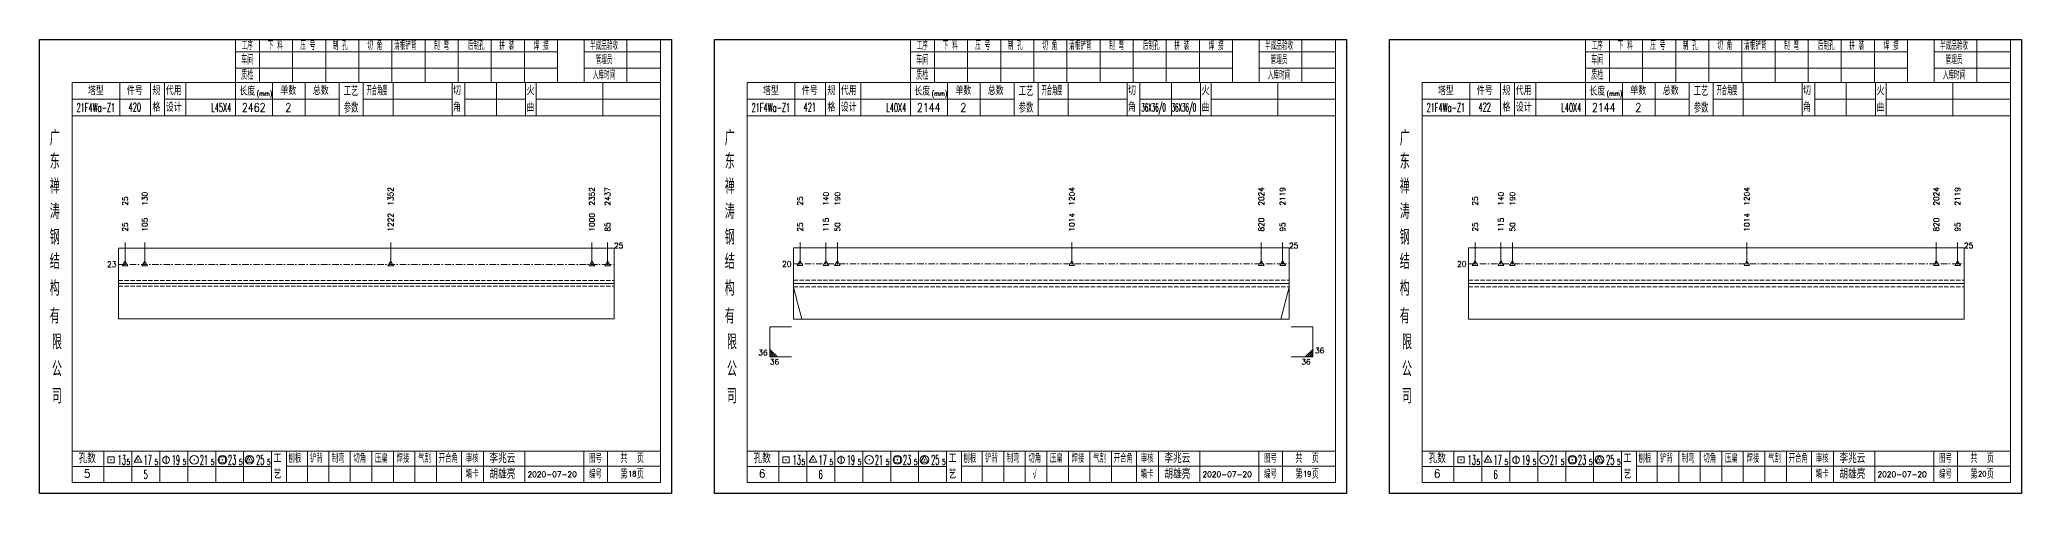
# Model space of a CAD drawing. Extents: x 1310 to 15542, y -76 to 8381.
# Drawn here: x 6823 to 7739, y 3664 to 3874 of the extents above; entities that cross this region are included whole.
import ezdxf
from ezdxf.enums import TextEntityAlignment as Align

# ---------------------------------------------------------------- set-up
doc = ezdxf.new("R2010")
doc.units = 0
doc.header["$MEASUREMENT"] = 0
doc.linetypes.add('一点画线', pattern=[5.2, 3, -1, 0.2, -1])
doc.linetypes.add('虚线', pattern=[2.75, 2, -0.75])
doc.layers.get('0').update_dxf_attribs({"linetype": 'CONTINUOUS', "lineweight": 25})
for name, color, linetype, lineweight in [('1', 7, 'CONTINUOUS', 25), ('4', 7, 'CONTINUOUS', 25), ('5', 7, 'CONTINUOUS', 25)]:
    doc.layers.add(name, color=color, linetype=linetype, lineweight=lineweight)
doc.styles.get("Standard").update_dxf_attribs({"font": 'simplex.shx', "width": 0.7, "height": 3, "bigfont": 'gbhzfs.shx'})

# ---------------------------------------------------------------- blocks, each defined once
blk = doc.blocks.new('孔17.5')
at = {"layer": '5', "color": 7, "linetype": 'Continuous', "lineweight": 13}
for p, q in [((0, 1), (-0.866, -0.5)), ((-0.1, -0.1), (0.1, 0.1)), ((0.1, -0.1), (-0.1, 0.1)), ((0.866, -0.5), (0, 1)), ((-0.866, -0.5), (0.866, -0.5))]:
    blk.add_line(p, q, dxfattribs=at)
blk = doc.blocks.new('CTJGK')
at = {"color": 6, "linetype": 'Continuous'}
for p, q in [((0, 209.97), (292.13, 209.97)), ((0, 0), (0, 209.97)), ((292.13, 209.97), (292.13, 0)), ((292.13, 0), (0, 0))]:
    blk.add_line(p, q, dxfattribs=at)

msp = doc.modelspace()

# ---------------------------------------------------------------- linework, layer by layer
at = {"color": 7, "linetype": 'Continuous', "lineweight": 18}
for p, q in [((6859.132, 3777.247), (6859.132, 3744.581)), ((6859.132, 3777.247), (7088.262, 3777.247)), ((7088.262, 3777.247), (7088.262, 3744.581)), ((7171.262, 3777.414), (7171.262, 3744.414)), ((7171.262, 3777.414), (7400.392, 3777.414)), ((7400.392, 3777.414), (7400.392, 3744.414)), ((7483.392, 3777.414), (7483.392, 3744.414)), ((7483.392, 3777.414), (7712.522, 3777.414)), ((7712.522, 3777.414), (7712.522, 3744.414)), ((6859.132, 3760.914), (7088.262, 3760.914)), ((7171.262, 3760.914), (7400.392, 3760.914)), ((7483.392, 3760.914), (7712.522, 3760.914))]:
    msp.add_line(p, q, dxfattribs=at)
at = {"color": 7, "linetype": 'Continuous', "lineweight": 13}
for p, q in [((6862.132, 3769.747), (6862.132, 3779.914)), ((6871.23, 3769.747), (6871.23, 3779.914)), ((6984.958, 3769.747), (6984.958, 3779.914)), ((7078.024, 3769.747), (7078.024, 3779.914)), ((7085.262, 3769.747), (7085.262, 3779.914)), ((7174.262, 3769.914), (7174.262, 3779.914)), ((7186.224, 3769.914), (7186.224, 3779.914)), ((7191.567, 3769.914), (7191.567, 3779.914)), ((7299.934, 3769.914), (7299.934, 3779.914)), ((7387.567, 3769.914), (7387.567, 3779.914)), ((7397.392, 3769.914), (7397.392, 3779.914)), ((7486.392, 3769.914), (7486.392, 3779.914)), ((7498.354, 3769.914), (7498.354, 3779.914)), ((7503.697, 3769.914), (7503.697, 3779.914)), ((7612.064, 3769.914), (7612.064, 3779.914)), ((7699.697, 3769.914), (7699.697, 3779.914)), ((7709.522, 3769.914), (7709.522, 3779.914)), ((7171.262, 3759.264), (7175.109, 3744.414)), ((7400.392, 3759.264), (7396.544, 3744.414)), ((7160.262, 3740.914), (7170.262, 3740.914)), ((7160.262, 3740.914), (7160.262, 3726.914)), ((7411.392, 3740.914), (7401.392, 3740.914)), ((7411.392, 3740.914), (7411.392, 3726.914)), ((7163.762, 3726.914), (7160.262, 3730.414)), ((7407.892, 3726.914), (7411.392, 3730.414)), ((7162.887, 3726.914), (7160.262, 3729.539)), ((7162.012, 3726.914), (7160.262, 3728.664)), ((7161.137, 3726.914), (7160.262, 3727.789)), ((7160.262, 3726.914), (7170.262, 3726.914)), ((7411.392, 3726.914), (7401.392, 3726.914)), ((7408.767, 3726.914), (7411.392, 3729.539)), ((7409.642, 3726.914), (7411.392, 3728.664)), ((7410.517, 3726.914), (7411.392, 3727.789))]:
    msp.add_line(p, q, dxfattribs=at)
at = {"color": 3, "linetype": '一点画线', "lineweight": 13}
for p, q in [((6859.132, 3769.747), (7088.262, 3769.747)), ((7171.262, 3769.914), (7400.392, 3769.914)), ((7483.392, 3769.914), (7712.522, 3769.914))]:
    msp.add_line(p, q, dxfattribs=at)
at = {"color": 1, "linetype": '虚线', "lineweight": 18}
for p, q in [((6859.132, 3762.247), (7088.262, 3762.247)), ((6859.132, 3759.581), (7088.262, 3759.581)), ((7171.262, 3762.414), (7400.392, 3762.414)), ((7171.262, 3759.414), (7400.392, 3759.414)), ((7483.392, 3762.414), (7712.522, 3762.414)), ((7483.392, 3759.414), (7712.522, 3759.414))]:
    msp.add_line(p, q, dxfattribs=at)
at = {"layer": '1', "color": 7, "linetype": 'Continuous', "lineweight": 18}
for p, q in [((6859.132, 3744.581), (7088.262, 3744.581)), ((7171.262, 3744.414), (7400.392, 3744.414)), ((7483.392, 3744.414), (7712.522, 3744.414))]:
    msp.add_line(p, q, dxfattribs=at)
at = {"layer": '4', "color": 1, "linetype": 'Continuous', "lineweight": 18}
for p, q in [((6822.632, 3873.741), (6822.632, 3663.771)), ((7114.762, 3873.741), (6822.632, 3873.741)), ((6913.262, 3873.741), (6913.262, 3853.901)), ((7062.102, 3868.011), (6913.262, 3868.011)), ((6924.292, 3873.741), (6924.292, 3853.881)), ((6939.602, 3873.741), (6939.602, 3853.881)), ((6954.922, 3873.741), (6954.922, 3853.881)), ((6970.232, 3873.741), (6970.232, 3853.881)), ((6985.542, 3873.741), (6985.542, 3853.881)), ((7000.852, 3873.741), (7000.852, 3853.881)), ((7016.172, 3873.741), (7016.172, 3853.881)), ((7031.482, 3873.741), (7031.482, 3853.881)), ((7046.792, 3873.741), (7046.792, 3853.881)), ((7062.102, 3873.741), (7062.102, 3853.901)), ((7062.102, 3873.741), (7062.102, 3853.881)), ((7074.382, 3873.741), (7074.382, 3853.881)), ((7109.712, 3868.011), (7074.382, 3868.011)), ((7094.132, 3873.741), (7094.132, 3853.881)), ((7109.712, 3873.741), (7109.712, 3853.881)), ((7114.762, 3843.941), (7114.762, 3873.741)), ((7134.762, 3873.741), (7134.762, 3663.771)), ((7426.892, 3873.741), (7134.762, 3873.741)), ((7225.392, 3873.741), (7225.392, 3853.901)), ((7374.232, 3868.011), (7225.392, 3868.011)), ((7236.422, 3873.741), (7236.422, 3853.881)), ((7251.732, 3873.741), (7251.732, 3853.881)), ((7267.052, 3873.741), (7267.052, 3853.881)), ((7282.362, 3873.741), (7282.362, 3853.881)), ((7297.672, 3873.741), (7297.672, 3853.881)), ((7312.982, 3873.741), (7312.982, 3853.881)), ((7328.302, 3873.741), (7328.302, 3853.881)), ((7343.612, 3873.741), (7343.612, 3853.881)), ((7358.922, 3873.741), (7358.922, 3853.881)), ((7374.232, 3873.741), (7374.232, 3853.901)), ((7374.232, 3873.741), (7374.232, 3853.881)), ((7386.512, 3873.741), (7386.512, 3853.881)), ((7421.842, 3868.011), (7386.512, 3868.011)), ((7406.262, 3873.741), (7406.262, 3853.881)), ((7421.842, 3873.741), (7421.842, 3853.881)), ((7426.892, 3843.941), (7426.892, 3873.741)), ((7446.892, 3873.741), (7446.892, 3663.771)), ((7739.022, 3873.741), (7446.892, 3873.741)), ((7537.522, 3873.741), (7537.522, 3853.901)), ((7686.362, 3868.011), (7537.522, 3868.011)), ((7548.552, 3873.741), (7548.552, 3853.881)), ((7563.862, 3873.741), (7563.862, 3853.881)), ((7579.182, 3873.741), (7579.182, 3853.881)), ((7594.492, 3873.741), (7594.492, 3853.881)), ((7609.802, 3873.741), (7609.802, 3853.881)), ((7625.112, 3873.741), (7625.112, 3853.881)), ((7640.432, 3873.741), (7640.432, 3853.881)), ((7655.742, 3873.741), (7655.742, 3853.881)), ((7671.052, 3873.741), (7671.052, 3853.881)), ((7686.362, 3873.741), (7686.362, 3853.901)), ((7686.362, 3873.741), (7686.362, 3853.881)), ((7698.642, 3873.741), (7698.642, 3853.881)), ((7733.972, 3868.011), (7698.642, 3868.011)), ((7718.392, 3873.741), (7718.392, 3853.881)), ((7733.972, 3873.741), (7733.972, 3853.881)), ((7739.022, 3843.941), (7739.022, 3873.741)), ((7062.102, 3860.531), (6913.262, 3860.531)), ((7109.712, 3860.531), (7074.382, 3860.531)), ((7374.232, 3860.531), (7225.392, 3860.531)), ((7421.842, 3860.531), (7386.512, 3860.531)), ((7686.362, 3860.531), (7537.522, 3860.531)), ((7733.972, 3860.531), (7698.642, 3860.531)), ((6837.642, 3853.881), (6837.642, 3668.821)), ((7109.712, 3853.881), (6837.642, 3853.881)), ((6859.762, 3853.891), (6859.762, 3838.471)), ((6873.912, 3838.471), (6873.912, 3853.881)), ((6880.412, 3838.471), (6880.412, 3853.881)), ((6890.282, 3853.881), (6890.282, 3838.471)), ((6913.262, 3853.901), (6913.262, 3838.471)), ((6930.382, 3853.881), (6930.382, 3838.471)), ((6945.432, 3853.881), (6945.432, 3838.471)), ((6961.132, 3853.881), (6961.132, 3838.471)), ((6972.192, 3853.881), (6972.192, 3838.471)), ((6986.142, 3853.881), (6986.142, 3838.471)), ((7013.442, 3853.881), (7013.442, 3838.471)), ((7019.202, 3853.881), (7019.202, 3838.471)), ((7033.822, 3853.881), (7033.822, 3838.471)), ((7047.282, 3853.881), (7047.282, 3838.471)), ((7052.272, 3853.881), (7052.272, 3838.471)), ((7083.012, 3853.881), (7083.012, 3838.471)), ((7109.712, 3668.821), (7109.712, 3853.881)), ((7149.772, 3853.881), (7149.772, 3668.821)), ((7421.842, 3853.881), (7149.772, 3853.881)), ((7171.892, 3853.891), (7171.892, 3838.471)), ((7186.042, 3838.471), (7186.042, 3853.881)), ((7192.542, 3838.471), (7192.542, 3853.881)), ((7202.412, 3853.881), (7202.412, 3838.471)), ((7225.392, 3853.901), (7225.392, 3838.471)), ((7242.512, 3853.881), (7242.512, 3838.471)), ((7257.562, 3853.881), (7257.562, 3838.471)), ((7273.262, 3853.881), (7273.262, 3838.471)), ((7284.322, 3853.881), (7284.322, 3838.471)), ((7298.272, 3853.881), (7298.272, 3838.471)), ((7325.572, 3853.881), (7325.572, 3838.471)), ((7331.332, 3853.881), (7331.332, 3838.471)), ((7345.952, 3853.881), (7345.952, 3838.471)), ((7359.412, 3853.881), (7359.412, 3838.471)), ((7364.402, 3853.881), (7364.402, 3838.471)), ((7395.142, 3853.881), (7395.142, 3838.471)), ((7421.842, 3668.821), (7421.842, 3853.881)), ((7461.902, 3853.881), (7461.902, 3668.821)), ((7733.972, 3853.881), (7461.902, 3853.881)), ((7484.022, 3853.891), (7484.022, 3838.471)), ((7498.172, 3838.471), (7498.172, 3853.881)), ((7504.672, 3838.471), (7504.672, 3853.881)), ((7514.542, 3853.881), (7514.542, 3838.471)), ((7537.522, 3853.901), (7537.522, 3838.471)), ((7554.642, 3853.881), (7554.642, 3838.471)), ((7569.692, 3853.881), (7569.692, 3838.471)), ((7585.392, 3853.881), (7585.392, 3838.471)), ((7596.452, 3853.881), (7596.452, 3838.471)), ((7610.402, 3853.881), (7610.402, 3838.471)), ((7637.702, 3853.881), (7637.702, 3838.471)), ((7643.462, 3853.881), (7643.462, 3838.471)), ((7658.082, 3853.881), (7658.082, 3838.471)), ((7671.542, 3853.881), (7671.542, 3838.471)), ((7676.532, 3853.881), (7676.532, 3838.471)), ((7707.272, 3853.881), (7707.272, 3838.471)), ((7733.972, 3668.821), (7733.972, 3853.881)), ((6873.912, 3846.121), (6837.642, 3846.121)), ((6961.132, 3846.171), (6880.412, 3846.171)), ((6972.192, 3846.171), (7013.442, 3846.171)), ((7019.202, 3846.171), (7047.282, 3846.171)), ((7052.272, 3846.171), (7109.892, 3846.171)), ((7114.762, 3663.771), (7114.762, 3843.941)), ((7186.042, 3846.121), (7149.772, 3846.121)), ((7273.262, 3846.171), (7192.542, 3846.171)), ((7284.322, 3846.171), (7325.572, 3846.171)), ((7331.332, 3846.171), (7359.412, 3846.171)), ((7364.402, 3846.171), (7422.022, 3846.171)), ((7426.892, 3663.771), (7426.892, 3843.941)), ((7498.172, 3846.121), (7461.902, 3846.121)), ((7585.392, 3846.171), (7504.672, 3846.171)), ((7596.452, 3846.171), (7637.702, 3846.171)), ((7643.462, 3846.171), (7671.542, 3846.171)), ((7676.532, 3846.171), (7734.152, 3846.171)), ((7739.022, 3663.771), (7739.022, 3843.941)), ((7109.892, 3838.471), (6837.642, 3838.471)), ((7422.022, 3838.471), (7149.772, 3838.471)), ((7734.152, 3838.471), (7461.902, 3838.471)), ((6837.642, 3683.351), (7109.712, 3683.351)), ((6929.892, 3676.221), (6837.642, 3676.221)), ((6852.332, 3683.351), (6852.332, 3668.821)), ((6865.262, 3668.821), (6865.262, 3683.351)), ((6878.192, 3683.351), (6878.192, 3668.821)), ((6891.112, 3668.821), (6891.112, 3683.351)), ((6904.042, 3683.351), (6904.042, 3668.821)), ((6916.972, 3668.821), (6916.972, 3683.351)), ((6929.892, 3668.821), (6929.892, 3683.351)), ((6936.722, 3676.381), (7109.712, 3676.381)), ((6936.762, 3668.821), (6936.762, 3683.351)), ((6946.422, 3668.821), (6946.422, 3683.351)), ((6956.362, 3668.821), (6956.362, 3683.351)), ((6966.302, 3668.821), (6966.302, 3683.351)), ((6976.252, 3668.821), (6976.252, 3683.351)), ((6986.192, 3668.821), (6986.192, 3683.351)), ((6996.132, 3668.821), (6996.132, 3683.351)), ((7006.082, 3668.821), (7006.082, 3683.351)), ((7017.722, 3668.821), (7017.722, 3683.351)), ((7027.872, 3668.821), (7027.872, 3683.351)), ((7046.932, 3668.821), (7046.932, 3683.351)), ((7074.312, 3668.821), (7074.312, 3683.351)), ((7085.272, 3668.821), (7085.272, 3683.351)), ((7149.772, 3683.351), (7421.842, 3683.351)), ((7242.022, 3676.221), (7149.772, 3676.221)), ((7164.462, 3683.351), (7164.462, 3668.821)), ((7177.392, 3668.821), (7177.392, 3683.351)), ((7190.322, 3683.351), (7190.322, 3668.821)), ((7203.242, 3668.821), (7203.242, 3683.351)), ((7216.172, 3683.351), (7216.172, 3668.821)), ((7229.102, 3668.821), (7229.102, 3683.351)), ((7242.022, 3668.821), (7242.022, 3683.351)), ((7248.852, 3676.381), (7421.842, 3676.381)), ((7248.892, 3668.821), (7248.892, 3683.351)), ((7258.552, 3668.821), (7258.552, 3683.351)), ((7268.492, 3668.821), (7268.492, 3683.351)), ((7278.432, 3668.821), (7278.432, 3683.351)), ((7288.382, 3668.821), (7288.382, 3683.351)), ((7298.322, 3668.821), (7298.322, 3683.351)), ((7308.262, 3668.821), (7308.262, 3683.351)), ((7318.212, 3668.821), (7318.212, 3683.351)), ((7329.852, 3668.821), (7329.852, 3683.351)), ((7340.002, 3668.821), (7340.002, 3683.351)), ((7359.062, 3668.821), (7359.062, 3683.351)), ((7386.442, 3668.821), (7386.442, 3683.351)), ((7397.402, 3668.821), (7397.402, 3683.351)), ((7461.902, 3683.351), (7733.972, 3683.351)), ((7554.152, 3676.221), (7461.902, 3676.221)), ((7476.592, 3683.351), (7476.592, 3668.821)), ((7489.522, 3668.821), (7489.522, 3683.351)), ((7502.452, 3683.351), (7502.452, 3668.821)), ((7515.372, 3668.821), (7515.372, 3683.351)), ((7528.302, 3683.351), (7528.302, 3668.821)), ((7541.232, 3668.821), (7541.232, 3683.351)), ((7554.152, 3668.821), (7554.152, 3683.351)), ((7560.982, 3676.381), (7733.972, 3676.381)), ((7561.022, 3668.821), (7561.022, 3683.351)), ((7570.682, 3668.821), (7570.682, 3683.351)), ((7580.622, 3668.821), (7580.622, 3683.351)), ((7590.562, 3668.821), (7590.562, 3683.351)), ((7600.512, 3668.821), (7600.512, 3683.351)), ((7610.452, 3668.821), (7610.452, 3683.351)), ((7620.392, 3668.821), (7620.392, 3683.351)), ((7630.342, 3668.821), (7630.342, 3683.351)), ((7641.982, 3668.821), (7641.982, 3683.351)), ((7652.132, 3668.821), (7652.132, 3683.351)), ((7671.192, 3668.821), (7671.192, 3683.351)), ((7698.572, 3668.821), (7698.572, 3683.351)), ((7709.532, 3668.821), (7709.532, 3683.351)), ((6837.642, 3668.821), (7109.712, 3668.821)), ((7149.772, 3668.821), (7421.842, 3668.821)), ((7461.902, 3668.821), (7733.972, 3668.821)), ((6822.632, 3663.771), (7114.762, 3663.771)), ((7134.762, 3663.771), (7426.892, 3663.771)), ((7446.892, 3663.771), (7739.022, 3663.771))]:
    msp.add_line(p, q, dxfattribs=at)
at = {"layer": '4', "color": 7, "linetype": 'Continuous', "lineweight": 13}
for p, q in [((6854.218, 3677.857), (6854.218, 3680.685)), ((6854.218, 3680.685), (6857.046, 3680.685)), ((6857.046, 3677.857), (6854.218, 3677.857)), ((6855.432, 3679.071), (6855.832, 3679.471)), ((6855.832, 3679.071), (6855.432, 3679.471)), ((6857.046, 3680.685), (6857.046, 3677.857)), ((6868.132, 3681.271), (6866.4, 3678.271)), ((6866.4, 3678.271), (6869.864, 3678.271)), ((6867.932, 3679.071), (6868.332, 3679.471)), ((6868.332, 3679.071), (6867.932, 3679.471)), ((6869.864, 3678.271), (6868.132, 3681.271)), ((6881.132, 3681.271), (6881.132, 3677.271)), ((6893.932, 3679.071), (6894.332, 3679.471)), ((6894.332, 3679.071), (6893.932, 3679.471)), ((6905.718, 3677.857), (6905.718, 3680.685)), ((6905.718, 3680.685), (6908.546, 3680.685)), ((6908.546, 3677.857), (6905.718, 3677.857)), ((6906.932, 3679.071), (6907.332, 3679.471)), ((6907.332, 3679.071), (6906.932, 3679.471)), ((6908.546, 3680.685), (6908.546, 3677.857)), ((6919.632, 3681.271), (6917.9, 3678.271)), ((6917.9, 3678.271), (6921.364, 3678.271)), ((6919.432, 3679.071), (6919.832, 3679.471)), ((6919.832, 3679.071), (6919.432, 3679.471)), ((6921.364, 3678.271), (6919.632, 3681.271)), ((7166.348, 3677.857), (7166.348, 3680.685)), ((7166.348, 3680.685), (7169.176, 3680.685)), ((7169.176, 3677.857), (7166.348, 3677.857)), ((7167.562, 3679.071), (7167.962, 3679.471)), ((7167.962, 3679.071), (7167.562, 3679.471)), ((7169.176, 3680.685), (7169.176, 3677.857)), ((7180.262, 3681.271), (7178.53, 3678.271)), ((7178.53, 3678.271), (7181.994, 3678.271)), ((7180.062, 3679.071), (7180.462, 3679.471)), ((7180.462, 3679.071), (7180.062, 3679.471)), ((7181.994, 3678.271), (7180.262, 3681.271)), ((7193.262, 3681.271), (7193.262, 3677.271)), ((7206.062, 3679.071), (7206.462, 3679.471)), ((7206.462, 3679.071), (7206.062, 3679.471)), ((7217.848, 3677.857), (7217.848, 3680.685)), ((7217.848, 3680.685), (7220.676, 3680.685)), ((7220.676, 3677.857), (7217.848, 3677.857)), ((7219.062, 3679.071), (7219.462, 3679.471)), ((7219.462, 3679.071), (7219.062, 3679.471)), ((7220.676, 3680.685), (7220.676, 3677.857)), ((7231.762, 3681.271), (7230.03, 3678.271)), ((7230.03, 3678.271), (7233.494, 3678.271)), ((7231.562, 3679.071), (7231.962, 3679.471)), ((7231.962, 3679.071), (7231.562, 3679.471)), ((7233.494, 3678.271), (7231.762, 3681.271)), ((7478.478, 3677.857), (7478.478, 3680.685)), ((7478.478, 3680.685), (7481.306, 3680.685)), ((7481.306, 3677.857), (7478.478, 3677.857)), ((7479.692, 3679.071), (7480.092, 3679.471)), ((7480.092, 3679.071), (7479.692, 3679.471)), ((7481.306, 3680.685), (7481.306, 3677.857)), ((7492.392, 3681.271), (7490.66, 3678.271)), ((7490.66, 3678.271), (7494.124, 3678.271)), ((7492.192, 3679.071), (7492.592, 3679.471)), ((7492.592, 3679.071), (7492.192, 3679.471)), ((7494.124, 3678.271), (7492.392, 3681.271)), ((7505.392, 3681.271), (7505.392, 3677.271)), ((7518.192, 3679.071), (7518.592, 3679.471)), ((7518.592, 3679.071), (7518.192, 3679.471)), ((7529.978, 3677.857), (7529.978, 3680.685)), ((7529.978, 3680.685), (7532.806, 3680.685)), ((7532.806, 3677.857), (7529.978, 3677.857)), ((7531.192, 3679.071), (7531.592, 3679.471)), ((7531.592, 3679.071), (7531.192, 3679.471)), ((7532.806, 3680.685), (7532.806, 3677.857)), ((7543.892, 3681.271), (7542.16, 3678.271)), ((7542.16, 3678.271), (7545.624, 3678.271)), ((7543.692, 3679.071), (7544.092, 3679.471)), ((7544.092, 3679.071), (7543.692, 3679.471)), ((7545.624, 3678.271), (7543.892, 3681.271))]:
    msp.add_line(p, q, dxfattribs=at)
for centre, radius in [((6881.132, 3679.271), 1.6), ((6894.132, 3679.271), 2), ((6907.132, 3679.271), 2), ((6919.632, 3679.271), 2), ((7193.262, 3679.271), 1.6), ((7206.262, 3679.271), 2), ((7219.262, 3679.271), 2), ((7231.762, 3679.271), 2), ((7505.392, 3679.271), 1.6), ((7518.392, 3679.271), 2), ((7531.392, 3679.271), 2), ((7543.892, 3679.271), 2)]:
    msp.add_circle(centre, radius, dxfattribs=at)

# ---------------------------------------------------------------- block references
at = {"color": 0, "linetype": 'Continuous'}
for p in [(6822.632, 3663.771), (7134.762, 3663.771), (7446.892, 3663.771)]:
    msp.add_blockref('CTJGK', p, dxfattribs=at)
at = {"color": 8, "linetype": 'Continuous', "lineweight": 9, "xscale": 1.5, "yscale": 1.5, "zscale": 1.5}
for p in [(6862.132, 3769.747), (6871.23, 3769.747), (6984.958, 3769.747), (7078.024, 3769.747), (7085.262, 3769.747), (7174.262, 3769.914), (7186.224, 3769.914), (7191.567, 3769.914), (7299.934, 3769.914), (7387.567, 3769.914), (7397.392, 3769.914), (7486.392, 3769.914), (7498.354, 3769.914), (7503.697, 3769.914), (7612.064, 3769.914), (7699.697, 3769.914), (7709.522, 3769.914)]:
    msp.add_blockref('孔17.5', p, dxfattribs=at)

# ---------------------------------------------------------------- texts
at = {"color": 7, "linetype": 'Continuous', "lineweight": 13}
for s, p in [('130', (6871.23, 3796.914)), ('1352', (6984.958, 3796.914)), ('2352', (7078.024, 3796.914)), ('2437', (7085.262, 3796.914)), ('140', (7186.224, 3796.914)), ('190', (7191.567, 3796.914)), ('1204', (7299.934, 3796.914)), ('2024', (7387.567, 3796.914)), ('2119', (7397.392, 3796.914)), ('140', (7498.354, 3796.914)), ('190', (7503.697, 3796.914)), ('1204', (7612.064, 3796.914)), ('2024', (7699.697, 3796.914)), ('2119', (7709.522, 3796.914)), ('25', (6862.132, 3796.914)), ('25', (7174.262, 3796.914)), ('25', (7486.392, 3796.914))]:
    msp.add_text(s, height=2.5, rotation=90, dxfattribs=at).set_placement(p, align=Align.MIDDLE_LEFT)
at = {"color": 8, "linetype": 'Continuous', "lineweight": 9}
for s, p in [('25', (6862.132, 3784.914)), ('105', (6871.23, 3784.914)), ('1222', (6984.958, 3784.914)), ('1000', (7078.024, 3784.914)), ('85', (7085.262, 3784.914)), ('25', (7174.262, 3784.914)), ('115', (7186.224, 3784.914)), ('50', (7191.567, 3784.914)), ('1014', (7299.934, 3784.914)), ('820', (7387.567, 3784.914)), ('95', (7397.392, 3784.914)), ('25', (7486.392, 3784.914)), ('115', (7498.354, 3784.914)), ('50', (7503.697, 3784.914)), ('1014', (7612.064, 3784.914)), ('820', (7699.697, 3784.914)), ('95', (7709.522, 3784.914))]:
    msp.add_text(s, height=2.5, rotation=90, dxfattribs=at).set_placement(p, align=Align.MIDDLE_LEFT)
at = {"color": 7, "linetype": 'Continuous', "lineweight": 13}
for p in [(7088.262, 3778.414), (7400.392, 3778.414), (7712.522, 3778.414)]:
    msp.add_text('25', height=2.5, dxfattribs=at).set_placement(p, align=Align.MIDDLE_LEFT)
for s, p in [('23', (6858.132, 3769.747)), ('20', (7170.262, 3769.914)), ('20', (7482.392, 3769.914))]:
    msp.add_text(s, height=2.5, dxfattribs=at).set_placement(p, align=Align.MIDDLE_RIGHT)
msp.add_text('36', height=2.5, dxfattribs=at).set_placement((7159.262, 3726.914), align=Align.BOTTOM_RIGHT)
msp.add_text('36', height=2.5, dxfattribs=at).set_placement((7412.392, 3727.914), align=Align.BOTTOM_LEFT)
msp.add_text('36', height=2.5, dxfattribs=at).set_placement((7160.262, 3725.914), align=Align.TOP_LEFT)
msp.add_text('36', height=2.5, dxfattribs=at).set_placement((7410.392, 3725.914), align=Align.TOP_RIGHT)
at = {"layer": '4', "color": 1, "linetype": 'Continuous', "lineweight": 25}
for s, height, width, p in [('工序', 3.7, 0.7, (6918.632, 3870.871)), ('下 料', 3.7, 0.7, (6931.632, 3870.871)), ('压 号', 3.7, 0.7, (6946.632, 3870.871)), ('制 孔', 3.7, 0.7, (6961.632, 3870.871)), ('切 角', 3.7, 0.7, (6977.632, 3870.871)), ('清根铲背 ', 3.7, 0.7, (6992.632, 3870.871)), (' 制 弯', 3.7, 0.7, (7007.632, 3870.871)), (' 后制孔', 3.7, 0.7, (7023.632, 3870.871)), ('拼 装', 3.7, 0.7, (7038.632, 3870.871)), (' 焊 接', 3.7, 0.7, (7053.632, 3870.871)), ('半成品验收', 3.7, 0.7, (7083.632, 3870.871)), ('工序', 3.7, 0.7, (7230.762, 3870.871)), ('下 料', 3.7, 0.7, (7243.762, 3870.871)), ('压 号', 3.7, 0.7, (7258.762, 3870.871)), ('制 孔', 3.7, 0.7, (7273.762, 3870.871)), ('切 角', 3.7, 0.7, (7289.762, 3870.871)), ('清根铲背 ', 3.7, 0.7, (7304.762, 3870.871)), (' 制 弯', 3.7, 0.7, (7319.762, 3870.871)), (' 后制孔', 3.7, 0.7, (7335.762, 3870.871)), ('拼 装', 3.7, 0.7, (7350.762, 3870.871)), (' 焊 接', 3.7, 0.7, (7365.762, 3870.871)), ('半成品验收', 3.7, 0.7, (7395.762, 3870.871)), ('工序', 3.7, 0.7, (7542.892, 3870.871)), ('下 料', 3.7, 0.7, (7555.892, 3870.871)), ('压 号', 3.7, 0.7, (7570.892, 3870.871)), ('制 孔', 3.7, 0.7, (7585.892, 3870.871)), ('切 角', 3.7, 0.7, (7601.892, 3870.871)), ('清根铲背 ', 3.7, 0.7, (7616.892, 3870.871)), (' 制 弯', 3.7, 0.7, (7631.892, 3870.871)), (' 后制孔', 3.7, 0.7, (7647.892, 3870.871)), ('拼 装', 3.7, 0.7, (7662.892, 3870.871)), (' 焊 接', 3.7, 0.7, (7677.892, 3870.871)), ('半成品验收', 3.7, 0.7, (7707.892, 3870.871)), ('质检', 4, 0.7, (6918.632, 3857.211)), ('车间', 4, 0.7, (6918.632, 3864.271)), ('入库时间', 3.7, 0.7, (7083.632, 3857.211)), ('管理员', 3.7, 0.7, (7083.632, 3864.271)), ('质检', 4, 0.7, (7230.762, 3857.211)), ('车间', 4, 0.7, (7230.762, 3864.271)), ('入库时间', 3.7, 0.7, (7395.762, 3857.211)), ('管理员', 3.7, 0.7, (7395.762, 3864.271)), ('质检', 4, 0.7, (7542.892, 3857.211)), ('车间', 4, 0.7, (7542.892, 3864.271)), ('入库时间', 3.7, 0.7, (7707.892, 3857.211)), ('管理员', 3.7, 0.7, (7707.892, 3864.271)), ('(mm)', 2.24, 0.7, (6926.632, 3848.771)), ('工艺', 4.8, 0.7, (6966.632, 3850.031)), ('开合角度', 4, 0.6, (6978.632, 3850.031)), ('(mm)', 2.24, 0.7, (7238.762, 3848.771)), ('工艺', 4.8, 0.7, (7278.762, 3850.031)), ('开合角度', 4, 0.6, (7290.762, 3850.031)), ('(mm)', 2.24, 0.7, (7550.892, 3848.771)), ('工艺', 4.8, 0.7, (7590.892, 3850.031)), ('开合角度', 4, 0.6, (7602.892, 3850.031)), ('21F4Wa-Z1', 4, 0.5, (6848.632, 3842.291)), ('420', 4, 0.5, (6866.632, 3842.541)), ('L45X4', 4, 0.5, (6906.632, 3842.271)), ('2462', 4, 0.8, (6921.632, 3842.321)), ('2', 4, 0.8, (6937.632, 3842.321)), ('参数', 4.8, 0.7, (6966.632, 3842.321)), ('21F4Wa-Z1', 4, 0.5, (7160.762, 3842.291)), ('421', 4, 0.5, (7178.762, 3842.541)), ('L40X4', 4, 0.5, (7218.762, 3842.271)), ('2144', 4, 0.8, (7233.762, 3842.321)), ('2', 4, 0.8, (7249.762, 3842.321)), ('参数', 4.8, 0.7, (7278.762, 3842.321)), ('36X36/0', 3.8, 0.4, (7337.762, 3842.321)), ('36X36/0', 3.8, 0.4, (7351.762, 3842.321)), ('21F4Wa-Z1', 4, 0.5, (7472.892, 3842.291)), ('422', 4, 0.5, (7490.892, 3842.541)), ('L40X4', 4, 0.5, (7530.892, 3842.271)), ('2144', 4, 0.8, (7545.892, 3842.321)), ('2', 4, 0.8, (7561.892, 3842.321)), ('参数', 4.8, 0.7, (7590.892, 3842.321)), ('广', 6.96, 0.7, (6829.632, 3828.241)), ('广', 6.96, 0.7, (7141.762, 3828.241)), ('广', 6.96, 0.7, (7453.892, 3828.241)), ('东', 6.96, 0.7, (6829.632, 3817.451)), ('东', 6.96, 0.7, (7141.762, 3817.451)), ('东', 6.96, 0.7, (7453.892, 3817.451)), ('禅', 6.96, 0.7, (6829.632, 3805.861)), ('禅', 6.96, 0.7, (7141.762, 3805.861)), ('禅', 6.96, 0.7, (7453.892, 3805.861)), ('涛', 6.96, 0.7, (6829.632, 3794.261)), ('涛', 6.96, 0.7, (7141.762, 3794.261)), ('涛', 6.96, 0.7, (7453.892, 3794.261)), ('钢', 6.96, 0.7, (6829.632, 3782.371)), ('钢', 6.96, 0.7, (7141.762, 3782.371)), ('钢', 6.96, 0.7, (7453.892, 3782.371)), ('结', 6.96, 0.7, (6829.632, 3771.061)), ('结', 6.96, 0.7, (7141.762, 3771.061)), ('结', 6.96, 0.7, (7453.892, 3771.061)), ('构', 6.96, 0.7, (6829.632, 3758.681)), ('构', 6.96, 0.7, (7141.762, 3758.681)), ('构', 6.96, 0.7, (7453.892, 3758.681)), ('有', 6.96, 0.7, (6829.632, 3745.871)), ('有', 6.96, 0.7, (7141.762, 3745.871)), ('有', 6.96, 0.7, (7453.892, 3745.871)), ('限', 6.96, 0.7, (6830.632, 3733.871)), ('限', 6.96, 0.7, (7142.762, 3733.871)), ('限', 6.96, 0.7, (7454.892, 3733.871)), ('公', 6.96, 0.7, (6830.632, 3721.331)), ('公', 6.96, 0.7, (7142.762, 3721.331)), ('公', 6.96, 0.7, (7454.892, 3721.331)), ('司', 6.96, 0.7, (6830.632, 3708.851)), ('司', 6.96, 0.7, (7142.762, 3708.851)), ('司', 6.96, 0.7, (7454.892, 3708.851)), ('13', 4.47, 0.5, (6860.632, 3679.271)), ('5', 2.68, 0.6, (6863.632, 3678.271)), ('17', 4.47, 0.5, (6872.632, 3679.271)), ('5', 2.68, 0.6, (6876.632, 3678.271)), ('19', 4.47, 0.5, (6885.632, 3679.271)), ('5', 2.68, 0.6, (6889.632, 3678.271)), ('21', 4.47, 0.5, (6898.632, 3679.271)), ('5', 2.68, 0.6, (6902.632, 3678.271)), ('23', 4.47, 0.5, (6911.632, 3679.271)), ('5', 2.68, 0.6, (6915.632, 3678.271)), ('25', 4.47, 0.5, (6924.632, 3679.271)), ('5', 2.68, 0.6, (6928.632, 3678.271)), ('刨根', 3.7, 0.8, (6940.632, 3679.871)), ('铲背', 3.7, 0.8, (6950.632, 3679.871)), ('制弯', 3.7, 0.8, (6960.632, 3679.871)), ('切角', 3.7, 0.8, (6970.632, 3679.871)), ('压扁', 3.7, 0.8, (6980.632, 3679.871)), ('焊接', 3.7, 0.8, (6990.632, 3679.871)), ('气割', 3.7, 0.8, (7000.632, 3679.871)), ('开合角', 3.7, 0.8, (7011.632, 3679.871)), ('填卡', 3.7, 0.8, (7022.632, 3672.601)), ('审核', 3.7, 0.8, (7022.632, 3679.871)), ('编号', 3.7, 0.8, (7079.632, 3672.601)), ('图号', 3.7, 0.8, (7079.632, 3679.871)), ('第  页', 4, 0.8, (7096.632, 3672.601)), ('共  页', 4, 0.8, (7096.632, 3679.871)), ('13', 4.47, 0.5, (7172.762, 3679.271)), ('5', 2.68, 0.6, (7175.762, 3678.271)), ('17', 4.47, 0.5, (7184.762, 3679.271)), ('5', 2.68, 0.6, (7188.762, 3678.271)), ('19', 4.47, 0.5, (7197.762, 3679.271)), ('5', 2.68, 0.6, (7201.762, 3678.271)), ('21', 4.47, 0.5, (7210.762, 3679.271)), ('5', 2.68, 0.6, (7214.762, 3678.271)), ('23', 4.47, 0.5, (7223.762, 3679.271)), ('5', 2.68, 0.6, (7227.762, 3678.271)), ('25', 4.47, 0.5, (7236.762, 3679.271)), ('5', 2.68, 0.6, (7240.762, 3678.271)), ('刨根', 3.7, 0.8, (7252.762, 3679.871)), ('铲背', 3.7, 0.8, (7262.762, 3679.871)), ('制弯', 3.7, 0.8, (7272.762, 3679.871)), ('切角', 3.7, 0.8, (7282.762, 3679.871)), ('√', 4, 0.6, (7282.762, 3672.601)), ('压扁', 3.7, 0.8, (7292.762, 3679.871)), ('焊接', 3.7, 0.8, (7302.762, 3679.871)), ('气割', 3.7, 0.8, (7312.762, 3679.871)), ('开合角', 3.7, 0.8, (7323.762, 3679.871)), ('填卡', 3.7, 0.8, (7334.762, 3672.601)), ('审核', 3.7, 0.8, (7334.762, 3679.871)), ('编号', 3.7, 0.8, (7391.762, 3672.601)), ('图号', 3.7, 0.8, (7391.762, 3679.871)), ('第  页', 4, 0.8, (7408.762, 3672.601)), ('共  页', 4, 0.8, (7408.762, 3679.871)), ('13', 4.47, 0.5, (7484.892, 3679.271)), ('5', 2.68, 0.6, (7487.892, 3678.271)), ('17', 4.47, 0.5, (7496.892, 3679.271)), ('5', 2.68, 0.6, (7500.892, 3678.271)), ('19', 4.47, 0.5, (7509.892, 3679.271)), ('5', 2.68, 0.6, (7513.892, 3678.271)), ('21', 4.47, 0.5, (7522.892, 3679.271)), ('5', 2.68, 0.6, (7526.892, 3678.271)), ('23', 4.47, 0.5, (7535.892, 3679.271)), ('5', 2.68, 0.6, (7539.892, 3678.271)), ('25', 4.47, 0.5, (7548.892, 3679.271)), ('5', 2.68, 0.6, (7552.892, 3678.271)), ('刨根', 3.7, 0.8, (7564.892, 3679.871)), ('铲背', 3.7, 0.8, (7574.892, 3679.871)), ('制弯', 3.7, 0.8, (7584.892, 3679.871)), ('切角', 3.7, 0.8, (7594.892, 3679.871)), ('压扁', 3.7, 0.8, (7604.892, 3679.871)), ('焊接', 3.7, 0.8, (7614.892, 3679.871)), ('气割', 3.7, 0.8, (7624.892, 3679.871)), ('开合角', 3.7, 0.8, (7635.892, 3679.871)), ('填卡', 3.7, 0.8, (7646.892, 3672.601)), ('审核', 3.7, 0.8, (7646.892, 3679.871)), ('编号', 3.7, 0.8, (7703.892, 3672.601)), ('图号', 3.7, 0.8, (7703.892, 3679.871)), ('第  页', 4, 0.8, (7720.892, 3672.601)), ('共  页', 4, 0.8, (7720.892, 3679.871)), ('5', 4, 0.5, (6871.632, 3672.521)), ('6', 4, 0.5, (7183.762, 3672.521)), ('6', 4, 0.5, (7495.892, 3672.521))]:
    msp.add_text(s, height=height, dxfattribs=dict(at, width=width)).set_placement(p, align=Align.MIDDLE_CENTER)
for s, height, p in [('塔型', 3.7, (6848.632, 3850.001)), ('件号', 3.7, (6866.632, 3850.001)), ('规', 3.7, (6876.632, 3850.031)), ('代用', 3.7, (6884.632, 3850.031)), ('长度', 3.7, (6918.632, 3849.771)), ('单数', 3.7, (6937.632, 3850.031)), ('总数', 3.7, (6952.632, 3850.031)), ('切', 3.7, (7015.632, 3850.031)), ('火', 3.7, (7049.632, 3850.031)), ('塔型', 3.7, (7160.762, 3850.001)), ('件号', 3.7, (7178.762, 3850.001)), ('规', 3.7, (7188.762, 3850.031)), ('代用', 3.7, (7196.762, 3850.031)), ('长度', 3.7, (7230.762, 3849.771)), ('单数', 3.7, (7249.762, 3850.031)), ('总数', 3.7, (7264.762, 3850.031)), ('切', 3.7, (7327.762, 3850.031)), ('火', 3.7, (7361.762, 3850.031)), ('塔型', 3.7, (7472.892, 3850.001)), ('件号', 3.7, (7490.892, 3850.001)), ('规', 3.7, (7500.892, 3850.031)), ('代用', 3.7, (7508.892, 3850.031)), ('长度', 3.7, (7542.892, 3849.771)), ('单数', 3.7, (7561.892, 3850.031)), ('总数', 3.7, (7576.892, 3850.031)), ('切', 3.7, (7639.892, 3850.031)), ('火', 3.7, (7673.892, 3850.031)), ('格', 3.7, (6876.632, 3842.321)), ('设计', 3.7, (6884.632, 3842.321)), ('角', 3.7, (7015.632, 3842.321)), ('曲', 3.7, (7049.632, 3842.321)), ('格', 3.7, (7188.762, 3842.321)), ('设计', 3.7, (7196.762, 3842.321)), ('角', 3.7, (7327.762, 3842.321)), ('曲', 3.7, (7361.762, 3842.321)), ('格', 3.7, (7500.892, 3842.321)), ('设计', 3.7, (7508.892, 3842.321)), ('角', 3.7, (7639.892, 3842.321)), ('曲', 3.7, (7673.892, 3842.321)), ('孔数', 4, (6844.632, 3679.791)), ('5', 3.7, (6844.632, 3672.961)), ('工', 3.7, (6932.632, 3679.871)), ('艺', 3.7, (6932.632, 3672.521)), ('李兆云', 4, (7036.632, 3679.871)), ('胡雄亮', 4, (7036.632, 3672.601)), ('孔数', 4, (7156.762, 3679.791)), ('6', 3.7, (7156.762, 3672.961)), ('工', 3.7, (7244.762, 3679.871)), ('艺', 3.7, (7244.762, 3672.521)), ('李兆云', 4, (7348.762, 3679.871)), ('胡雄亮', 4, (7348.762, 3672.601)), ('孔数', 4, (7468.892, 3679.791)), ('6', 3.7, (7468.892, 3672.961)), ('工', 3.7, (7556.892, 3679.871)), ('艺', 3.7, (7556.892, 3672.521)), ('李兆云', 4, (7660.892, 3679.871)), ('胡雄亮', 4, (7660.892, 3672.601)), ('2020-07-20', 2.5, (7059.632, 3672.601)), ('2020-07-20', 2.5, (7371.762, 3672.601)), ('2020-07-20', 2.5, (7683.892, 3672.601))]:
    msp.add_text(s, height=height, dxfattribs=at).set_placement(p, align=Align.MIDDLE_CENTER)
at = {"layer": '4', "color": 6, "linetype": 'Continuous', "lineweight": 25, "width": 0.8}
for s, p in [('18', (7096.657, 3672.829)), ('19', (7408.787, 3672.829)), ('20', (7720.917, 3672.829))]:
    msp.add_text(s, height=2.5, dxfattribs=at).set_placement(p, align=Align.MIDDLE_CENTER)

doc.saveas('drawing.dxf')
